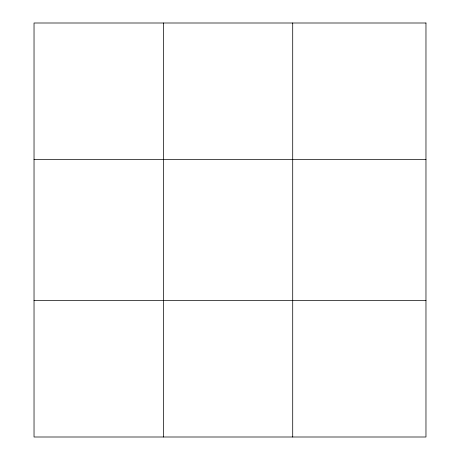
<?xml version="1.0" encoding="UTF-8"?>
<svg xmlns="http://www.w3.org/2000/svg" width="460" height="460" viewBox="0 0 460 460"><rect width="100%" height="100%" fill="white"/><g stroke="black" fill="none" stroke-linecap="round" stroke-linejoin="round"><path stroke-width="0.69" d="M163.369 437L163.369 23M292.709 437L292.709 23M34.034 159.62L425.966 159.62M34.034 300.38L425.966 300.38M425.966 23L425.966 437L34.034 437L34.034 23L425.966 23"/></g></svg>
